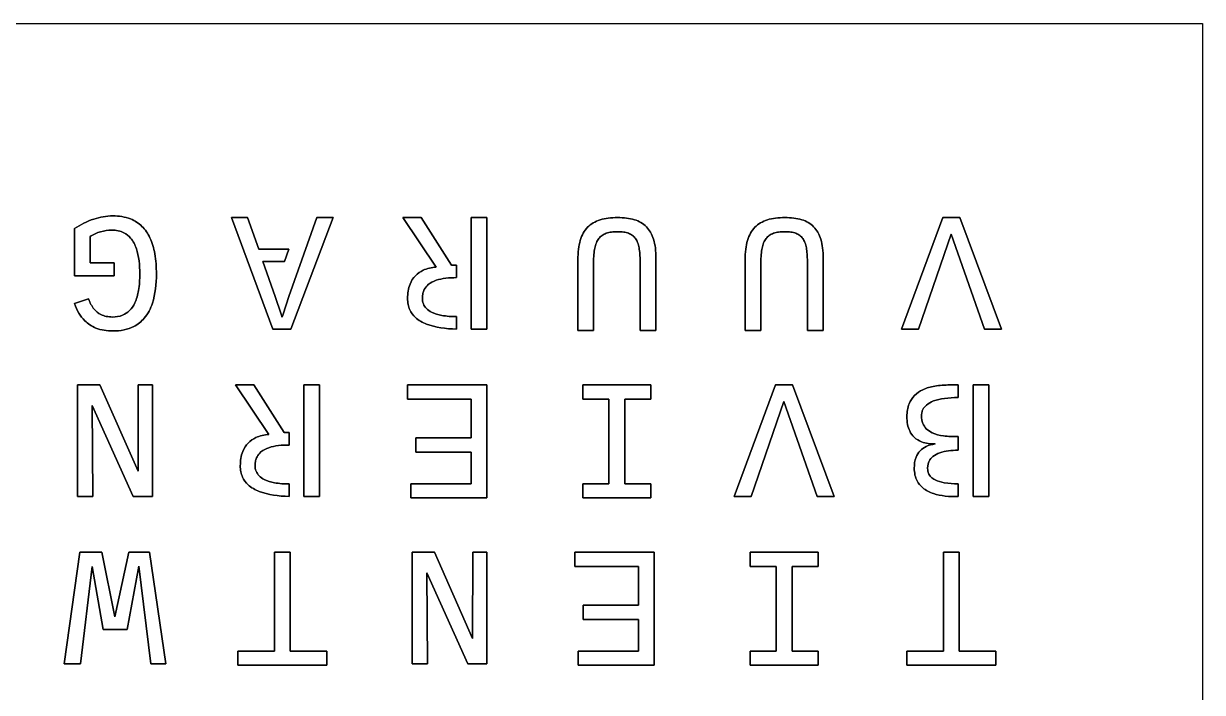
# Model space of a CAD drawing. Header units: millimetres. Extents: x -500 to 0, y -500 to 0.
# Drawn here: x -234.9 to 0, y -133.2 to 0 of the extents above; entities that cross this region are included whole.
import ezdxf

# ---------------------------------------------------------------- set-up
doc = ezdxf.new("R2010")
doc.units = ezdxf.units.MM
doc.layers.get('0').update_dxf_attribs({"linetype": 'CONTINUOUS'})

msp = doc.modelspace()

# ---------------------------------------------------------------- linework, layer by layer
for p, q in [((-185.21, -60.89), (-193.46, -38.64)), ((-193.46, -38.64), (-190.26, -38.64)), ((-190.26, -38.64), (-193.46, -38.64)), ((-193.46, -38.64), (-185.21, -60.89)), ((-190.26, -38.64), (-187.99, -44.94)), ((-187.99, -44.94), (-190.26, -38.64)), ((-182.04, -54.37), (-176.45, -38.64)), ((-176.45, -38.64), (-182.04, -54.37)), ((-173.22, -38.64), (-181.62, -60.89)), ((-181.62, -60.89), (-173.22, -38.64)), ((-176.45, -38.64), (-173.22, -38.64)), ((-173.22, -38.64), (-176.45, -38.64)), ((-152.7, -48.49), (-159.29, -38.64)), ((-159.29, -38.64), (-155.67, -38.64)), ((-155.67, -38.64), (-159.29, -38.64)), ((-159.29, -38.64), (-152.7, -48.49)), ((-155.67, -38.64), (-149.63, -48.13)), ((-149.63, -48.13), (-155.67, -38.64)), ((-224.71, -50.27), (-224.71, -40.84)), ((-224.71, -40.84), (-224.71, -50.27)), ((-221.64, -42.42), (-221.64, -47.63)), ((-221.64, -47.63), (-221.64, -42.42)), ((-187.99, -44.94), (-182.04, -44.94)), ((-182.04, -44.94), (-187.99, -44.94)), ((-182.04, -44.94), (-182.88, -47.4)), ((-182.88, -47.4), (-182.04, -44.94)), ((-108.89, -46.73), (-108.89, -61.15)), ((-108.89, -61.15), (-108.89, -46.73)), ((-75.56, -46.73), (-75.56, -61.15)), ((-75.56, -61.15), (-75.56, -46.73)), ((-221.64, -47.63), (-216.8, -47.63)), ((-216.8, -47.63), (-221.64, -47.63)), ((-216.8, -47.63), (-216.8, -50.27)), ((-216.8, -50.27), (-216.8, -47.63)), ((-182.88, -47.4), (-187.19, -47.4)), ((-187.19, -47.4), (-184.78, -54.37)), ((-184.78, -54.37), (-187.19, -47.4)), ((-187.19, -47.4), (-182.88, -47.4)), ((-149.63, -48.13), (-148.64, -48.13)), ((-148.64, -48.13), (-149.63, -48.13)), ((-148.64, -48.13), (-148.64, -50.61)), ((-148.64, -50.61), (-148.64, -48.13)), ((-124.44, -61.15), (-124.44, -47.03)), ((-124.44, -47.03), (-124.44, -61.15)), ((-121.31, -47.56), (-121.31, -61.15)), ((-121.31, -61.15), (-121.31, -47.56)), ((-112.04, -61.15), (-112.04, -47.35)), ((-112.04, -47.35), (-112.04, -61.15)), ((-91.11, -61.15), (-91.11, -47.03)), ((-91.11, -47.03), (-91.11, -61.15)), ((-87.98, -47.56), (-87.98, -61.15)), ((-87.98, -61.15), (-87.98, -47.56)), ((-78.71, -61.15), (-78.71, -47.35)), ((-78.71, -47.35), (-78.71, -61.15)), ((-216.8, -50.27), (-224.71, -50.27)), ((-224.71, -50.27), (-216.8, -50.27)), ((-224.74, -55.78), (-221.92, -54.85)), ((-221.92, -54.85), (-224.74, -55.78)), ((-184.78, -54.37), (-183.57, -57.87)), ((-183.57, -57.87), (-184.78, -54.37)), ((-183.17, -57.87), (-182.04, -54.37)), ((-182.04, -54.37), (-183.17, -57.87)), ((-148.64, -58.36), (-148.64, -60.87)), ((-148.64, -60.87), (-148.64, -58.36)), ((-181.62, -60.89), (-185.21, -60.89)), ((-185.21, -60.89), (-181.62, -60.89)), ((-121.31, -61.15), (-124.44, -61.15)), ((-124.44, -61.15), (-121.31, -61.15)), ((-108.89, -61.15), (-112.04, -61.15)), ((-112.04, -61.15), (-108.89, -61.15)), ((-87.98, -61.15), (-91.11, -61.15)), ((-91.11, -61.15), (-87.98, -61.15)), ((-75.56, -61.15), (-78.71, -61.15)), ((-78.71, -61.15), (-75.56, -61.15)), ((-186.03, -81.82), (-192.63, -71.98)), ((-192.63, -71.98), (-189, -71.98)), ((-189, -71.98), (-192.63, -71.98)), ((-192.63, -71.98), (-186.03, -81.82)), ((-189, -71.98), (-182.97, -81.46)), ((-182.97, -81.46), (-189, -71.98)), ((-50.34, -71.98), (-48.69, -71.98)), ((-48.69, -71.98), (-50.34, -71.98)), ((-48.69, -71.98), (-48.69, -74.5)), ((-48.69, -74.5), (-48.69, -71.98)), ((-182.97, -81.46), (-181.98, -81.46)), ((-181.98, -81.46), (-182.97, -81.46)), ((-181.98, -81.46), (-181.98, -83.95)), ((-181.98, -83.95), (-181.98, -81.46)), ((-48.69, -82.26), (-48.69, -84.99)), ((-48.69, -84.99), (-48.69, -82.26)), ((-181.98, -91.69), (-181.98, -94.2)), ((-181.98, -94.2), (-181.98, -91.69)), ((-48.69, -91.66), (-48.69, -94.23)), ((-48.69, -94.23), (-48.69, -91.66))]:
    msp.add_line(p, q)
for points in [[(-500, 0), (0, 0), (0, -500), (-500, -500)], [(0, 0), (0, -500), (-500, -500), (-500, 0)], [(-142.55, -38.64), (-145.68, -38.64), (-145.68, -60.89), (-142.55, -60.89)], [(-145.68, -38.64), (-142.55, -38.64), (-142.55, -60.89), (-145.68, -60.89)], [(-48.31, -38.64), (-51.71, -38.64), (-59.96, -60.89), (-56.59, -60.89), (-50.07, -41.96), (-43.43, -60.89), (-40.05, -60.89)], [(-51.71, -38.64), (-48.31, -38.64), (-40.05, -60.89), (-43.43, -60.89), (-50.07, -41.96), (-56.59, -60.89), (-59.96, -60.89)], [(-212.08, -89.14), (-219.66, -71.98), (-224.12, -71.98), (-224.12, -94.22), (-221.09, -94.22), (-221.19, -76.05), (-213.05, -94.22), (-209.22, -94.22), (-209.22, -71.98), (-212.06, -71.98)], [(-219.66, -71.98), (-212.08, -89.14), (-212.06, -71.98), (-209.22, -71.98), (-209.22, -94.22), (-213.05, -94.22), (-221.19, -76.05), (-221.09, -94.22), (-224.12, -94.22), (-224.12, -71.98)], [(-175.89, -71.98), (-179.01, -71.98), (-179.01, -94.22), (-175.89, -94.22)], [(-179.01, -71.98), (-175.89, -71.98), (-175.89, -94.22), (-179.01, -94.22)], [(-142.55, -94.49), (-142.55, -71.98), (-158.38, -71.98), (-158.38, -74.79), (-145.71, -74.79), (-145.71, -82.53), (-156.72, -82.53), (-156.72, -85.34), (-145.71, -85.34), (-145.71, -91.67), (-157.71, -91.67), (-157.71, -94.49)], [(-142.55, -71.98), (-142.55, -94.49), (-157.71, -94.49), (-157.71, -91.67), (-145.71, -91.67), (-145.71, -85.34), (-156.72, -85.34), (-156.72, -82.53), (-145.71, -82.53), (-145.71, -74.79), (-158.38, -74.79), (-158.38, -71.98)], [(-123.45, -94.49), (-109.88, -94.49), (-109.88, -91.67), (-115.09, -91.67), (-115.09, -74.79), (-109.88, -74.79), (-109.88, -71.98), (-123.45, -71.98), (-123.45, -74.79), (-118.24, -74.79), (-118.24, -91.67), (-123.45, -91.67)], [(-109.88, -94.49), (-123.45, -94.49), (-123.45, -91.67), (-118.24, -91.67), (-118.24, -74.79), (-123.45, -74.79), (-123.45, -71.98), (-109.88, -71.98), (-109.88, -74.79), (-115.09, -74.79), (-115.09, -91.67), (-109.88, -91.67)], [(-81.65, -71.98), (-85.04, -71.98), (-93.3, -94.22), (-89.92, -94.22), (-83.4, -75.29), (-76.77, -94.22), (-73.38, -94.22)], [(-85.04, -71.98), (-81.65, -71.98), (-73.38, -94.22), (-76.77, -94.22), (-83.4, -75.29), (-89.92, -94.22), (-93.3, -94.22)], [(-42.55, -71.98), (-45.71, -71.98), (-45.71, -94.22), (-42.55, -94.22)], [(-45.71, -71.98), (-42.55, -71.98), (-42.55, -94.22), (-45.71, -94.22)], [(-219.28, -105.31), (-223.65, -105.31), (-226.8, -127.56), (-223.56, -127.56), (-221.24, -108.14), (-219.04, -120.66), (-214.25, -120.66), (-211.89, -108.11), (-209.55, -127.56), (-206.55, -127.56), (-209.77, -105.31), (-213.89, -105.31), (-216.71, -118.16)], [(-223.65, -105.31), (-219.28, -105.31), (-216.71, -118.16), (-213.89, -105.31), (-209.77, -105.31), (-206.55, -127.56), (-209.55, -127.56), (-211.89, -108.11), (-214.25, -120.66), (-219.04, -120.66), (-221.24, -108.14), (-223.56, -127.56), (-226.8, -127.56)], [(-184.91, -105.31), (-184.91, -125.01), (-192.21, -125.01), (-192.21, -127.82), (-174.47, -127.82), (-174.47, -125.01), (-181.78, -125.01), (-181.78, -105.31)], [(-184.91, -125.01), (-184.91, -105.31), (-181.78, -105.31), (-181.78, -125.01), (-174.47, -125.01), (-174.47, -127.82), (-192.21, -127.82), (-192.21, -125.01)], [(-145.41, -122.48), (-153, -105.31), (-157.46, -105.31), (-157.46, -127.56), (-154.42, -127.56), (-154.52, -109.39), (-146.38, -127.56), (-142.55, -127.56), (-142.55, -105.31), (-145.39, -105.31)], [(-153, -105.31), (-145.41, -122.48), (-145.39, -105.31), (-142.55, -105.31), (-142.55, -127.56), (-146.38, -127.56), (-154.52, -109.39), (-154.42, -127.56), (-157.46, -127.56), (-157.46, -105.31)], [(-109.22, -127.82), (-109.22, -105.31), (-125.05, -105.31), (-125.05, -108.12), (-112.37, -108.12), (-112.37, -115.86), (-123.39, -115.86), (-123.39, -118.67), (-112.37, -118.67), (-112.37, -125.01), (-124.38, -125.01), (-124.38, -127.82)], [(-109.22, -105.31), (-109.22, -127.82), (-124.38, -127.82), (-124.38, -125.01), (-112.37, -125.01), (-112.37, -118.67), (-123.39, -118.67), (-123.39, -115.86), (-112.37, -115.86), (-112.37, -108.12), (-125.05, -108.12), (-125.05, -105.31)], [(-90.12, -127.82), (-76.55, -127.82), (-76.55, -125.01), (-81.76, -125.01), (-81.76, -108.12), (-76.55, -108.12), (-76.55, -105.31), (-90.12, -105.31), (-90.12, -108.12), (-84.91, -108.12), (-84.91, -125.01), (-90.12, -125.01)], [(-76.55, -127.82), (-90.12, -127.82), (-90.12, -125.01), (-84.91, -125.01), (-84.91, -108.12), (-90.12, -108.12), (-90.12, -105.31), (-76.55, -105.31), (-76.55, -108.12), (-81.76, -108.12), (-81.76, -125.01), (-76.55, -125.01)], [(-51.58, -105.31), (-51.58, -125.01), (-58.88, -125.01), (-58.88, -127.82), (-41.14, -127.82), (-41.14, -125.01), (-48.44, -125.01), (-48.44, -105.31)], [(-51.58, -125.01), (-51.58, -105.31), (-48.44, -105.31), (-48.44, -125.01), (-41.14, -125.01), (-41.14, -127.82), (-58.88, -127.82), (-58.88, -125.01)]]:
    msp.add_lwpolyline(points, close=True)
for points, knots in [([(-224.71, -40.84), (-223.53, -40.05), (-222.26, -39.39), (-219.67, -38.53), (-218.4, -38.31), (-217.09, -38.31)], [0, 0, 0, 0, 0.4259092, 0.4259092, 0.8180283, 0.8180283, 0.8180283, 0.8180283]), ([(-217.09, -38.31), (-218.4, -38.31), (-219.67, -38.53), (-222.26, -39.39), (-223.53, -40.05), (-224.71, -40.84)], [-0.8180283, -0.8180283, -0.8180283, -0.8180283, -0.4259092, -0.4259092, 0, 0, 0, 0]), ([(-217.09, -38.31), (-215.89, -38.31), (-214.68, -38.48), (-212.71, -39.26), (-211.95, -39.75), (-210.63, -41.04), (-210.11, -41.82), (-209.24, -43.66), (-208.94, -44.75), (-208.5, -47.16), (-208.42, -48.54), (-208.42, -49.88)], [0, 0, 0, 0, 0.360605, 0.360605, 0.634886, 0.634886, 0.91592, 0.91592, 1.246785, 1.246785, 1.648383, 1.648383, 1.648383, 1.648383]), ([(-208.42, -49.88), (-208.42, -48.54), (-208.5, -47.16), (-208.94, -44.75), (-209.24, -43.66), (-210.11, -41.82), (-210.63, -41.04), (-211.95, -39.75), (-212.71, -39.26), (-214.68, -38.48), (-215.89, -38.31), (-217.09, -38.31)], [-1.648383, -1.648383, -1.648383, -1.648383, -1.246785, -1.246785, -0.91592, -0.91592, -0.634886, -0.634886, -0.360605, -0.360605, 0, 0, 0, 0]), ([(-122.5, -40.58), (-122.17, -40.24), (-121.8, -39.95), (-120.96, -39.45), (-120.5, -39.25), (-120.02, -39.1)], [0, 0, 0, 0, 0.1422846, 0.1422846, 0.2921455, 0.2921455, 0.2921455, 0.2921455]), ([(-120.02, -39.1), (-120.5, -39.25), (-120.96, -39.45), (-121.8, -39.95), (-122.17, -40.24), (-122.5, -40.58)], [-0.2921455, -0.2921455, -0.2921455, -0.2921455, -0.1422846, -0.1422846, 0, 0, 0, 0]), ([(-120.02, -39.1), (-119.5, -38.94), (-118.95, -38.83), (-117.79, -38.68), (-117.15, -38.64), (-116.53, -38.64)], [0, 0, 0, 0, 0.165027, 0.165027, 0.3527602, 0.3527602, 0.3527602, 0.3527602]), ([(-116.53, -38.64), (-117.15, -38.64), (-117.79, -38.68), (-118.95, -38.83), (-119.5, -38.94), (-120.02, -39.1)], [-0.3527602, -0.3527602, -0.3527602, -0.3527602, -0.165027, -0.165027, 0, 0, 0, 0]), ([(-116.53, -38.64), (-115.93, -38.64), (-115.33, -38.67), (-114.21, -38.82), (-113.68, -38.92), (-113.18, -39.07)], [0, 0, 0, 0, 0.1792353, 0.1792353, 0.3381118, 0.3381118, 0.3381118, 0.3381118]), ([(-113.18, -39.07), (-113.68, -38.92), (-114.21, -38.82), (-115.33, -38.67), (-115.93, -38.64), (-116.53, -38.64)], [-0.3381118, -0.3381118, -0.3381118, -0.3381118, -0.1792353, -0.1792353, 0, 0, 0, 0]), ([(-113.18, -39.07), (-112.72, -39.21), (-112.28, -39.4), (-111.47, -39.87), (-111.11, -40.14), (-110.79, -40.47)], [0, 0, 0, 0, 0.1435563, 0.1435563, 0.280237, 0.280237, 0.280237, 0.280237]), ([(-110.79, -40.47), (-111.11, -40.14), (-111.47, -39.87), (-112.28, -39.4), (-112.72, -39.21), (-113.18, -39.07)], [-0.280237, -0.280237, -0.280237, -0.280237, -0.1435563, -0.1435563, 0, 0, 0, 0]), ([(-89.16, -40.58), (-88.83, -40.24), (-88.46, -39.95), (-87.63, -39.45), (-87.17, -39.25), (-86.69, -39.1)], [0, 0, 0, 0, 0.1422846, 0.1422846, 0.2921455, 0.2921455, 0.2921455, 0.2921455]), ([(-86.69, -39.1), (-87.17, -39.25), (-87.63, -39.45), (-88.46, -39.95), (-88.83, -40.24), (-89.16, -40.58)], [-0.2921455, -0.2921455, -0.2921455, -0.2921455, -0.1422846, -0.1422846, 0, 0, 0, 0]), ([(-86.69, -39.1), (-86.17, -38.94), (-85.62, -38.83), (-84.46, -38.68), (-83.82, -38.64), (-83.2, -38.64)], [0, 0, 0, 0, 0.165027, 0.165027, 0.3527602, 0.3527602, 0.3527602, 0.3527602]), ([(-83.2, -38.64), (-83.82, -38.64), (-84.46, -38.68), (-85.62, -38.83), (-86.17, -38.94), (-86.69, -39.1)], [-0.3527602, -0.3527602, -0.3527602, -0.3527602, -0.165027, -0.165027, 0, 0, 0, 0]), ([(-83.2, -38.64), (-82.6, -38.64), (-81.99, -38.67), (-80.88, -38.82), (-80.35, -38.92), (-79.84, -39.07)], [0, 0, 0, 0, 0.1792353, 0.1792353, 0.3381118, 0.3381118, 0.3381118, 0.3381118]), ([(-79.84, -39.07), (-80.35, -38.92), (-80.88, -38.82), (-81.99, -38.67), (-82.6, -38.64), (-83.2, -38.64)], [-0.3381118, -0.3381118, -0.3381118, -0.3381118, -0.1792353, -0.1792353, 0, 0, 0, 0]), ([(-79.84, -39.07), (-79.39, -39.21), (-78.95, -39.4), (-78.14, -39.87), (-77.78, -40.14), (-77.46, -40.47)], [0, 0, 0, 0, 0.1435563, 0.1435563, 0.280237, 0.280237, 0.280237, 0.280237]), ([(-77.46, -40.47), (-77.78, -40.14), (-78.14, -39.87), (-78.95, -39.4), (-79.39, -39.21), (-79.84, -39.07)], [-0.280237, -0.280237, -0.280237, -0.280237, -0.1435563, -0.1435563, 0, 0, 0, 0]), ([(-217.3, -41.14), (-218.06, -41.14), (-218.81, -41.24), (-220.28, -41.68), (-220.98, -42.01), (-221.64, -42.42)], [0, 0, 0, 0, 0.2285839, 0.2285839, 0.4618136, 0.4618136, 0.4618136, 0.4618136]), ([(-221.64, -42.42), (-220.98, -42.01), (-220.28, -41.68), (-218.81, -41.24), (-218.06, -41.14), (-217.3, -41.14)], [-0.4618136, -0.4618136, -0.4618136, -0.4618136, -0.2285839, -0.2285839, 0, 0, 0, 0]), ([(-211.73, -49.88), (-211.73, -48.11), (-211.9, -46.33), (-212.66, -44.09), (-213.03, -43.35), (-213.93, -42.29), (-214.38, -41.93), (-215.26, -41.48), (-215.63, -41.35), (-216.44, -41.18), (-216.87, -41.14), (-217.3, -41.14)], [0, 0, 0, 0, 0.531091, 0.531091, 0.80188, 0.80188, 1.001332, 1.001332, 1.135431, 1.135431, 1.280914, 1.280914, 1.280914, 1.280914]), ([(-217.3, -41.14), (-216.87, -41.14), (-216.44, -41.18), (-215.63, -41.35), (-215.26, -41.48), (-214.38, -41.93), (-213.93, -42.29), (-213.03, -43.35), (-212.66, -44.09), (-211.9, -46.33), (-211.73, -48.11), (-211.73, -49.88)], [-1.280914, -1.280914, -1.280914, -1.280914, -1.135431, -1.135431, -1.001332, -1.001332, -0.80188, -0.80188, -0.531091, -0.531091, 0, 0, 0, 0]), ([(-123.96, -43.18), (-123.81, -42.68), (-123.61, -42.19), (-123.12, -41.31), (-122.84, -40.92), (-122.5, -40.58)], [0, 0, 0, 0, 0.1572191, 0.1572191, 0.3024756, 0.3024756, 0.3024756, 0.3024756]), ([(-122.5, -40.58), (-122.84, -40.92), (-123.12, -41.31), (-123.61, -42.19), (-123.81, -42.68), (-123.96, -43.18)], [-0.3024756, -0.3024756, -0.3024756, -0.3024756, -0.1572191, -0.1572191, 0, 0, 0, 0]), ([(-118.79, -41.77), (-119.09, -41.88), (-119.37, -42.02), (-119.87, -42.37), (-120.09, -42.58), (-120.28, -42.82)], [0, 0, 0, 0, 0.0941997, 0.0941997, 0.1849613, 0.1849613, 0.1849613, 0.1849613]), ([(-120.28, -42.82), (-120.09, -42.58), (-119.87, -42.37), (-119.37, -42.02), (-119.09, -41.88), (-118.79, -41.77)], [-0.1849613, -0.1849613, -0.1849613, -0.1849613, -0.0941997, -0.0941997, 0, 0, 0, 0]), ([(-116.52, -41.46), (-116.93, -41.46), (-117.36, -41.48), (-118.11, -41.58), (-118.46, -41.66), (-118.79, -41.77)], [0, 0, 0, 0, 0.1244018, 0.1244018, 0.2290933, 0.2290933, 0.2290933, 0.2290933]), ([(-118.79, -41.77), (-118.46, -41.66), (-118.11, -41.58), (-117.36, -41.48), (-116.93, -41.46), (-116.52, -41.46)], [-0.2290933, -0.2290933, -0.2290933, -0.2290933, -0.1244018, -0.1244018, 0, 0, 0, 0]), ([(-114.33, -41.77), (-114.65, -41.66), (-114.98, -41.58), (-115.71, -41.48), (-116.12, -41.46), (-116.52, -41.46)], [0, 0, 0, 0, 0.1005234, 0.1005234, 0.2206304, 0.2206304, 0.2206304, 0.2206304]), ([(-116.52, -41.46), (-116.12, -41.46), (-115.71, -41.48), (-114.98, -41.58), (-114.65, -41.66), (-114.33, -41.77)], [-0.2206304, -0.2206304, -0.2206304, -0.2206304, -0.1005234, -0.1005234, 0, 0, 0, 0]), ([(-112.96, -42.82), (-113.12, -42.58), (-113.32, -42.38), (-113.79, -42.02), (-114.05, -41.88), (-114.33, -41.77)], [0, 0, 0, 0, 0.0868989, 0.0868989, 0.1763311, 0.1763311, 0.1763311, 0.1763311]), ([(-114.33, -41.77), (-114.05, -41.88), (-113.79, -42.02), (-113.32, -42.38), (-113.12, -42.58), (-112.96, -42.82)], [-0.1763311, -0.1763311, -0.1763311, -0.1763311, -0.0868989, -0.0868989, 0, 0, 0, 0]), ([(-110.79, -40.47), (-110.47, -40.8), (-110.19, -41.17), (-109.71, -42.02), (-109.52, -42.49), (-109.36, -42.97)], [0, 0, 0, 0, 0.139561, 0.139561, 0.2917444, 0.2917444, 0.2917444, 0.2917444]), ([(-109.36, -42.97), (-109.52, -42.49), (-109.71, -42.02), (-110.19, -41.17), (-110.47, -40.8), (-110.79, -40.47)], [-0.2917444, -0.2917444, -0.2917444, -0.2917444, -0.139561, -0.139561, 0, 0, 0, 0]), ([(-90.63, -43.18), (-90.48, -42.68), (-90.28, -42.19), (-89.79, -41.31), (-89.5, -40.92), (-89.16, -40.58)], [0, 0, 0, 0, 0.1572191, 0.1572191, 0.3024756, 0.3024756, 0.3024756, 0.3024756]), ([(-89.16, -40.58), (-89.5, -40.92), (-89.79, -41.31), (-90.28, -42.19), (-90.48, -42.68), (-90.63, -43.18)], [-0.3024756, -0.3024756, -0.3024756, -0.3024756, -0.1572191, -0.1572191, 0, 0, 0, 0]), ([(-85.46, -41.77), (-85.76, -41.88), (-86.04, -42.02), (-86.54, -42.37), (-86.76, -42.58), (-86.94, -42.82)], [0, 0, 0, 0, 0.0941997, 0.0941997, 0.1849613, 0.1849613, 0.1849613, 0.1849613]), ([(-86.94, -42.82), (-86.76, -42.58), (-86.54, -42.37), (-86.04, -42.02), (-85.76, -41.88), (-85.46, -41.77)], [-0.1849613, -0.1849613, -0.1849613, -0.1849613, -0.0941997, -0.0941997, 0, 0, 0, 0]), ([(-83.19, -41.46), (-83.6, -41.46), (-84.02, -41.48), (-84.78, -41.58), (-85.13, -41.66), (-85.46, -41.77)], [0, 0, 0, 0, 0.1244018, 0.1244018, 0.2290933, 0.2290933, 0.2290933, 0.2290933]), ([(-85.46, -41.77), (-85.13, -41.66), (-84.78, -41.58), (-84.02, -41.48), (-83.6, -41.46), (-83.19, -41.46)], [-0.2290933, -0.2290933, -0.2290933, -0.2290933, -0.1244018, -0.1244018, 0, 0, 0, 0]), ([(-81, -41.77), (-81.31, -41.66), (-81.65, -41.58), (-82.37, -41.48), (-82.79, -41.46), (-83.19, -41.46)], [0, 0, 0, 0, 0.1005234, 0.1005234, 0.2206304, 0.2206304, 0.2206304, 0.2206304]), ([(-83.19, -41.46), (-82.79, -41.46), (-82.37, -41.48), (-81.65, -41.58), (-81.31, -41.66), (-81, -41.77)], [-0.2206304, -0.2206304, -0.2206304, -0.2206304, -0.1005234, -0.1005234, 0, 0, 0, 0]), ([(-79.62, -42.82), (-79.79, -42.58), (-79.99, -42.38), (-80.46, -42.02), (-80.72, -41.88), (-81, -41.77)], [0, 0, 0, 0, 0.0868989, 0.0868989, 0.1763311, 0.1763311, 0.1763311, 0.1763311]), ([(-81, -41.77), (-80.72, -41.88), (-80.46, -42.02), (-79.99, -42.38), (-79.79, -42.58), (-79.62, -42.82)], [-0.1763311, -0.1763311, -0.1763311, -0.1763311, -0.0868989, -0.0868989, 0, 0, 0, 0]), ([(-77.46, -40.47), (-77.13, -40.8), (-76.86, -41.17), (-76.38, -42.02), (-76.18, -42.49), (-76.03, -42.97)], [0, 0, 0, 0, 0.139561, 0.139561, 0.2917444, 0.2917444, 0.2917444, 0.2917444]), ([(-76.03, -42.97), (-76.18, -42.49), (-76.38, -42.02), (-76.86, -41.17), (-77.13, -40.8), (-77.46, -40.47)], [-0.2917444, -0.2917444, -0.2917444, -0.2917444, -0.139561, -0.139561, 0, 0, 0, 0]), ([(-124.44, -47.03), (-124.44, -46.34), (-124.41, -45.63), (-124.25, -44.35), (-124.13, -43.75), (-123.96, -43.18)], [0, 0, 0, 0, 0.2080735, 0.2080735, 0.386894, 0.386894, 0.386894, 0.386894]), ([(-123.96, -43.18), (-124.13, -43.75), (-124.25, -44.35), (-124.41, -45.63), (-124.44, -46.34), (-124.44, -47.03)], [-0.386894, -0.386894, -0.386894, -0.386894, -0.2080735, -0.2080735, 0, 0, 0, 0]), ([(-120.28, -42.82), (-120.47, -43.07), (-120.63, -43.36), (-120.9, -43.99), (-121, -44.35), (-121.07, -44.71)], [0, 0, 0, 0, 0.0967041, 0.0967041, 0.2065999, 0.2065999, 0.2065999, 0.2065999]), ([(-121.07, -44.71), (-121, -44.35), (-120.9, -43.99), (-120.63, -43.36), (-120.47, -43.07), (-120.28, -42.82)], [-0.2065999, -0.2065999, -0.2065999, -0.2065999, -0.0967041, -0.0967041, 0, 0, 0, 0]), ([(-112.25, -44.65), (-112.32, -44.31), (-112.41, -43.96), (-112.64, -43.35), (-112.78, -43.07), (-112.96, -42.82)], [0, 0, 0, 0, 0.1054116, 0.1054116, 0.1975266, 0.1975266, 0.1975266, 0.1975266]), ([(-112.96, -42.82), (-112.78, -43.07), (-112.64, -43.35), (-112.41, -43.96), (-112.32, -44.31), (-112.25, -44.65)], [-0.1975266, -0.1975266, -0.1975266, -0.1975266, -0.1054116, -0.1054116, 0, 0, 0, 0]), ([(-109.36, -42.97), (-109.19, -43.53), (-109.08, -44.11), (-108.92, -45.36), (-108.89, -46.05), (-108.89, -46.73)], [0, 0, 0, 0, 0.1737784, 0.1737784, 0.3779936, 0.3779936, 0.3779936, 0.3779936]), ([(-108.89, -46.73), (-108.89, -46.05), (-108.92, -45.36), (-109.08, -44.11), (-109.19, -43.53), (-109.36, -42.97)], [-0.3779936, -0.3779936, -0.3779936, -0.3779936, -0.1737784, -0.1737784, 0, 0, 0, 0]), ([(-91.11, -47.03), (-91.11, -46.34), (-91.08, -45.63), (-90.91, -44.35), (-90.8, -43.75), (-90.63, -43.18)], [0, 0, 0, 0, 0.2080735, 0.2080735, 0.386894, 0.386894, 0.386894, 0.386894]), ([(-90.63, -43.18), (-90.8, -43.75), (-90.91, -44.35), (-91.08, -45.63), (-91.11, -46.34), (-91.11, -47.03)], [-0.386894, -0.386894, -0.386894, -0.386894, -0.2080735, -0.2080735, 0, 0, 0, 0]), ([(-86.94, -42.82), (-87.14, -43.07), (-87.3, -43.36), (-87.56, -43.99), (-87.66, -44.35), (-87.74, -44.71)], [0, 0, 0, 0, 0.0967041, 0.0967041, 0.2065999, 0.2065999, 0.2065999, 0.2065999]), ([(-87.74, -44.71), (-87.66, -44.35), (-87.56, -43.99), (-87.3, -43.36), (-87.14, -43.07), (-86.94, -42.82)], [-0.2065999, -0.2065999, -0.2065999, -0.2065999, -0.0967041, -0.0967041, 0, 0, 0, 0]), ([(-78.92, -44.65), (-78.98, -44.31), (-79.07, -43.96), (-79.31, -43.35), (-79.45, -43.07), (-79.62, -42.82)], [0, 0, 0, 0, 0.1054116, 0.1054116, 0.1975266, 0.1975266, 0.1975266, 0.1975266]), ([(-79.62, -42.82), (-79.45, -43.07), (-79.31, -43.35), (-79.07, -43.96), (-78.98, -44.31), (-78.92, -44.65)], [-0.1975266, -0.1975266, -0.1975266, -0.1975266, -0.1054116, -0.1054116, 0, 0, 0, 0]), ([(-76.03, -42.97), (-75.86, -43.53), (-75.75, -44.11), (-75.59, -45.36), (-75.56, -46.05), (-75.56, -46.73)], [0, 0, 0, 0, 0.1737784, 0.1737784, 0.3779936, 0.3779936, 0.3779936, 0.3779936]), ([(-75.56, -46.73), (-75.56, -46.05), (-75.59, -45.36), (-75.75, -44.11), (-75.86, -43.53), (-76.03, -42.97)], [-0.3779936, -0.3779936, -0.3779936, -0.3779936, -0.1737784, -0.1737784, 0, 0, 0, 0]), ([(-121.07, -44.71), (-121.16, -45.13), (-121.21, -45.58), (-121.29, -46.52), (-121.31, -47.04), (-121.31, -47.56)], [0, 0, 0, 0, 0.1302434, 0.1302434, 0.2841077, 0.2841077, 0.2841077, 0.2841077]), ([(-121.31, -47.56), (-121.31, -47.04), (-121.29, -46.52), (-121.21, -45.58), (-121.16, -45.13), (-121.07, -44.71)], [-0.2841077, -0.2841077, -0.2841077, -0.2841077, -0.1302434, -0.1302434, 0, 0, 0, 0]), ([(-112.04, -47.35), (-112.04, -46.86), (-112.06, -46.37), (-112.13, -45.48), (-112.18, -45.06), (-112.25, -44.65)], [0, 0, 0, 0, 0.1450339, 0.1450339, 0.2683957, 0.2683957, 0.2683957, 0.2683957]), ([(-112.25, -44.65), (-112.18, -45.06), (-112.13, -45.48), (-112.06, -46.37), (-112.04, -46.86), (-112.04, -47.35)], [-0.2683957, -0.2683957, -0.2683957, -0.2683957, -0.1450339, -0.1450339, 0, 0, 0, 0]), ([(-87.74, -44.71), (-87.82, -45.13), (-87.88, -45.58), (-87.96, -46.52), (-87.98, -47.04), (-87.98, -47.56)], [0, 0, 0, 0, 0.1302434, 0.1302434, 0.2841077, 0.2841077, 0.2841077, 0.2841077]), ([(-87.98, -47.56), (-87.98, -47.04), (-87.96, -46.52), (-87.88, -45.58), (-87.82, -45.13), (-87.74, -44.71)], [-0.2841077, -0.2841077, -0.2841077, -0.2841077, -0.1302434, -0.1302434, 0, 0, 0, 0]), ([(-78.71, -47.35), (-78.71, -46.86), (-78.73, -46.37), (-78.8, -45.48), (-78.85, -45.06), (-78.92, -44.65)], [0, 0, 0, 0, 0.1450339, 0.1450339, 0.2683957, 0.2683957, 0.2683957, 0.2683957]), ([(-78.92, -44.65), (-78.85, -45.06), (-78.8, -45.48), (-78.73, -46.37), (-78.71, -46.86), (-78.71, -47.35)], [-0.2683957, -0.2683957, -0.2683957, -0.2683957, -0.1450339, -0.1450339, 0, 0, 0, 0]), ([(-158.37, -54.73), (-158.36, -53.77), (-158.23, -52.78), (-157.63, -51.26), (-157.28, -50.7), (-156.37, -49.76), (-155.85, -49.41), (-154.47, -48.77), (-153.58, -48.58), (-152.7, -48.49)], [0, 0, 0, 0, 0.2891878, 0.2891878, 0.4897774, 0.4897774, 0.6806888, 0.6806888, 0.9457336, 0.9457336, 0.9457336, 0.9457336]), ([(-152.7, -48.49), (-153.58, -48.58), (-154.47, -48.77), (-155.85, -49.41), (-156.37, -49.76), (-157.28, -50.7), (-157.63, -51.26), (-158.23, -52.78), (-158.36, -53.77), (-158.37, -54.73)], [-0.9457336, -0.9457336, -0.9457336, -0.9457336, -0.6806888, -0.6806888, -0.4897774, -0.4897774, -0.2891878, -0.2891878, 0, 0, 0, 0]), ([(-217.17, -58.45), (-216.48, -58.45), (-215.8, -58.35), (-214.64, -57.87), (-214.17, -57.57), (-213.33, -56.73), (-212.99, -56.21), (-212.35, -54.87), (-212.12, -54), (-211.79, -52.09), (-211.73, -50.96), (-211.73, -49.88)], [0, 0, 0, 0, 0.205704, 0.205704, 0.376219, 0.376219, 0.562184, 0.562184, 0.820527, 0.820527, 1.145701, 1.145701, 1.145701, 1.145701]), ([(-211.73, -49.88), (-211.73, -50.96), (-211.79, -52.09), (-212.12, -54), (-212.35, -54.87), (-212.99, -56.21), (-213.33, -56.73), (-214.17, -57.57), (-214.64, -57.87), (-215.8, -58.35), (-216.48, -58.45), (-217.17, -58.45)], [-1.145701, -1.145701, -1.145701, -1.145701, -0.820527, -0.820527, -0.562184, -0.562184, -0.376219, -0.376219, -0.205704, -0.205704, 0, 0, 0, 0]), ([(-208.42, -49.88), (-208.42, -51.8), (-208.61, -53.87), (-209.57, -56.78), (-210.09, -57.81), (-211.42, -59.37), (-212.12, -59.92), (-213.54, -60.65), (-214.19, -60.86), (-215.61, -61.16), (-216.37, -61.23), (-217.13, -61.23)], [0, 0, 0, 0, 0.577392, 0.577392, 0.917679, 0.917679, 1.190366, 1.190366, 1.395321, 1.395321, 1.623097, 1.623097, 1.623097, 1.623097]), ([(-217.13, -61.23), (-216.37, -61.23), (-215.61, -61.16), (-214.19, -60.86), (-213.54, -60.65), (-212.12, -59.92), (-211.42, -59.37), (-210.09, -57.81), (-209.57, -56.78), (-208.61, -53.87), (-208.42, -51.8), (-208.42, -49.88)], [-1.623097, -1.623097, -1.623097, -1.623097, -1.395321, -1.395321, -1.190366, -1.190366, -0.917679, -0.917679, -0.577392, -0.577392, 0, 0, 0, 0]), ([(-148.64, -50.61), (-150.07, -50.6), (-151.5, -50.73), (-153.25, -51.33), (-153.8, -51.61), (-154.58, -52.27), (-154.84, -52.6), (-155.16, -53.22), (-155.25, -53.47), (-155.37, -54), (-155.41, -54.29), (-155.41, -54.57)], [0, 0, 0, 0, 0.4268737, 0.4268737, 0.6296497, 0.6296497, 0.776579, 0.776579, 0.8667437, 0.8667437, 0.9633916, 0.9633916, 0.9633916, 0.9633916]), ([(-155.41, -54.57), (-155.41, -54.29), (-155.37, -54), (-155.25, -53.47), (-155.16, -53.22), (-154.84, -52.6), (-154.58, -52.27), (-153.8, -51.61), (-153.25, -51.33), (-151.5, -50.73), (-150.07, -50.6), (-148.64, -50.61)], [-0.9633916, -0.9633916, -0.9633916, -0.9633916, -0.8667437, -0.8667437, -0.776579, -0.776579, -0.6296497, -0.6296497, -0.4268737, -0.4268737, 0, 0, 0, 0]), ([(-217.13, -61.23), (-218.27, -61.23), (-219.41, -61.07), (-221.31, -60.3), (-222.05, -59.82), (-223.14, -58.74), (-223.53, -58.24), (-224.22, -57.09), (-224.51, -56.44), (-224.74, -55.78)], [0, 0, 0, 0, 0.341976, 0.341976, 0.61183, 0.61183, 0.803194, 0.803194, 1.013938, 1.013938, 1.013938, 1.013938]), ([(-224.74, -55.78), (-224.51, -56.44), (-224.22, -57.09), (-223.53, -58.24), (-223.14, -58.74), (-222.05, -59.82), (-221.31, -60.3), (-219.41, -61.07), (-218.27, -61.23), (-217.13, -61.23)], [-1.013938, -1.013938, -1.013938, -1.013938, -0.803194, -0.803194, -0.61183, -0.61183, -0.341976, -0.341976, 0, 0, 0, 0]), ([(-221.92, -54.85), (-221.66, -55.59), (-221.31, -56.3), (-220.43, -57.33), (-220, -57.68), (-219.14, -58.12), (-218.78, -58.24), (-218, -58.41), (-217.58, -58.45), (-217.17, -58.45)], [0, 0, 0, 0, 0.2331459, 0.2331459, 0.4048147, 0.4048147, 0.5199271, 0.5199271, 0.6447685, 0.6447685, 0.6447685, 0.6447685]), ([(-217.17, -58.45), (-217.58, -58.45), (-218, -58.41), (-218.78, -58.24), (-219.14, -58.12), (-220, -57.68), (-220.43, -57.33), (-221.31, -56.3), (-221.66, -55.59), (-221.92, -54.85)], [-0.6447685, -0.6447685, -0.6447685, -0.6447685, -0.5199271, -0.5199271, -0.4048147, -0.4048147, -0.2331459, -0.2331459, 0, 0, 0, 0]), ([(-148.64, -60.87), (-150.74, -60.8), (-152.86, -60.52), (-155.39, -59.54), (-156.18, -59.11), (-157.28, -58.09), (-157.65, -57.59), (-158.07, -56.67), (-158.19, -56.31), (-158.34, -55.54), (-158.37, -55.14), (-158.37, -54.73)], [0, 0, 0, 0, 0.630738, 0.630738, 0.927892, 0.927892, 1.143137, 1.143137, 1.272335, 1.272335, 1.410512, 1.410512, 1.410512, 1.410512]), ([(-158.37, -54.73), (-158.37, -55.14), (-158.34, -55.54), (-158.19, -56.31), (-158.07, -56.67), (-157.65, -57.59), (-157.28, -58.09), (-156.18, -59.11), (-155.39, -59.54), (-152.86, -60.52), (-150.74, -60.8), (-148.64, -60.87)], [-1.410512, -1.410512, -1.410512, -1.410512, -1.272335, -1.272335, -1.143137, -1.143137, -0.927892, -0.927892, -0.630738, -0.630738, 0, 0, 0, 0]), ([(-155.41, -54.57), (-155.42, -55), (-155.37, -55.43), (-155.08, -56.18), (-154.89, -56.48), (-154.34, -57.06), (-154, -57.3), (-152.99, -57.81), (-152.26, -58.01), (-150.62, -58.31), (-149.6, -58.36), (-148.64, -58.36)], [0, 0, 0, 0, 0.1295701, 0.1295701, 0.2400498, 0.2400498, 0.3663458, 0.3663458, 0.5788006, 0.5788006, 0.8676463, 0.8676463, 0.8676463, 0.8676463]), ([(-148.64, -58.36), (-149.6, -58.36), (-150.62, -58.31), (-152.26, -58.01), (-152.99, -57.81), (-154, -57.3), (-154.34, -57.06), (-154.89, -56.48), (-155.08, -56.18), (-155.37, -55.43), (-155.42, -55), (-155.41, -54.57)], [-0.8676463, -0.8676463, -0.8676463, -0.8676463, -0.5788006, -0.5788006, -0.3663458, -0.3663458, -0.2400498, -0.2400498, -0.1295701, -0.1295701, 0, 0, 0, 0]), ([(-183.57, -57.87), (-183.53, -57.99), (-183.49, -58.13), (-183.43, -58.33), (-183.4, -58.43), (-183.37, -58.51)], [0, 0, 0, 0, 0.0390225, 0.0390225, 0.06417318, 0.06417318, 0.06417318, 0.06417318]), ([(-183.37, -58.51), (-183.4, -58.43), (-183.43, -58.33), (-183.49, -58.13), (-183.53, -57.99), (-183.57, -57.87)], [-0.06417318, -0.06417318, -0.06417318, -0.06417318, -0.0390225, -0.0390225, 0, 0, 0, 0]), ([(-183.37, -58.51), (-183.35, -58.43), (-183.31, -58.33), (-183.25, -58.13), (-183.21, -57.99), (-183.17, -57.87)], [0, 0, 0, 0, 0.02550692, 0.02550692, 0.06508214, 0.06508214, 0.06508214, 0.06508214]), ([(-183.17, -57.87), (-183.21, -57.99), (-183.25, -58.13), (-183.31, -58.33), (-183.35, -58.43), (-183.37, -58.51)], [-0.06508214, -0.06508214, -0.06508214, -0.06508214, -0.02550692, -0.02550692, 0, 0, 0, 0]), ([(-58.88, -78.24), (-58.87, -77.38), (-58.75, -76.52), (-58.18, -75.1), (-57.83, -74.56), (-56.89, -73.6), (-56.32, -73.22), (-54.96, -72.58), (-54.15, -72.36), (-52.36, -72.04), (-51.33, -71.98), (-50.34, -71.98)], [0, 0, 0, 0, 0.257913, 0.257913, 0.45642, 0.45642, 0.661678, 0.661678, 0.907208, 0.907208, 1.206288, 1.206288, 1.206288, 1.206288]), ([(-50.34, -71.98), (-51.33, -71.98), (-52.36, -72.04), (-54.15, -72.36), (-54.96, -72.58), (-56.32, -73.22), (-56.89, -73.6), (-57.83, -74.56), (-58.18, -75.1), (-58.75, -76.52), (-58.87, -77.38), (-58.88, -78.24)], [-1.206288, -1.206288, -1.206288, -1.206288, -0.907208, -0.907208, -0.661678, -0.661678, -0.45642, -0.45642, -0.257913, -0.257913, 0, 0, 0, 0]), ([(-48.69, -74.5), (-50.62, -74.5), (-52.3, -74.7), (-54.08, -75.36), (-54.59, -75.62), (-55.29, -76.23), (-55.52, -76.52), (-55.79, -77.06), (-55.86, -77.26), (-55.95, -77.7), (-55.97, -77.93), (-55.97, -78.16)], [0, 0, 0, 0, 0.578571, 0.578571, 0.814737, 0.814737, 0.975817, 0.975817, 1.069627, 1.069627, 1.168761, 1.168761, 1.168761, 1.168761]), ([(-55.97, -78.16), (-55.97, -77.93), (-55.95, -77.7), (-55.86, -77.26), (-55.79, -77.06), (-55.52, -76.52), (-55.29, -76.23), (-54.59, -75.62), (-54.08, -75.36), (-52.3, -74.7), (-50.62, -74.5), (-48.69, -74.5)], [-1.168761, -1.168761, -1.168761, -1.168761, -1.069627, -1.069627, -0.975817, -0.975817, -0.814737, -0.814737, -0.578571, -0.578571, 0, 0, 0, 0]), ([(-53.27, -83.74), (-54.17, -83.73), (-55.1, -83.62), (-56.49, -83.1), (-56.99, -82.81), (-57.8, -82.05), (-58.1, -81.63), (-58.52, -80.73), (-58.66, -80.29), (-58.84, -79.31), (-58.88, -78.77), (-58.88, -78.24)], [0, 0, 0, 0, 0.2691555, 0.2691555, 0.4441988, 0.4441988, 0.6015939, 0.6015939, 0.7402524, 0.7402524, 0.8993058, 0.8993058, 0.8993058, 0.8993058]), ([(-58.88, -78.24), (-58.88, -78.77), (-58.84, -79.31), (-58.66, -80.29), (-58.52, -80.73), (-58.1, -81.63), (-57.8, -82.05), (-56.99, -82.81), (-56.49, -83.1), (-55.1, -83.62), (-54.17, -83.73), (-53.27, -83.74)], [-0.8993058, -0.8993058, -0.8993058, -0.8993058, -0.7402524, -0.7402524, -0.6015939, -0.6015939, -0.4441988, -0.4441988, -0.2691555, -0.2691555, 0, 0, 0, 0]), ([(-55.97, -78.16), (-55.97, -78.67), (-55.9, -79.18), (-55.54, -80.04), (-55.31, -80.39), (-54.68, -81.03), (-54.29, -81.29), (-53.17, -81.82), (-52.37, -82.01), (-50.66, -82.26), (-49.65, -82.29), (-48.69, -82.26)], [0, 0, 0, 0, 0.1526583, 0.1526583, 0.2802612, 0.2802612, 0.4214222, 0.4214222, 0.6525433, 0.6525433, 0.9416058, 0.9416058, 0.9416058, 0.9416058]), ([(-48.69, -82.26), (-49.65, -82.29), (-50.66, -82.26), (-52.37, -82.01), (-53.17, -81.82), (-54.29, -81.29), (-54.68, -81.03), (-55.31, -80.39), (-55.54, -80.04), (-55.9, -79.18), (-55.97, -78.67), (-55.97, -78.16)], [-0.9416058, -0.9416058, -0.9416058, -0.9416058, -0.6525433, -0.6525433, -0.4214222, -0.4214222, -0.2802612, -0.2802612, -0.1526583, -0.1526583, 0, 0, 0, 0]), ([(-191.7, -88.07), (-191.69, -87.1), (-191.56, -86.11), (-190.96, -84.59), (-190.62, -84.03), (-189.7, -83.1), (-189.18, -82.74), (-187.8, -82.11), (-186.91, -81.91), (-186.03, -81.82)], [0, 0, 0, 0, 0.2891878, 0.2891878, 0.4897774, 0.4897774, 0.6806888, 0.6806888, 0.9457336, 0.9457336, 0.9457336, 0.9457336]), ([(-186.03, -81.82), (-186.91, -81.91), (-187.8, -82.11), (-189.18, -82.74), (-189.7, -83.1), (-190.62, -84.03), (-190.96, -84.59), (-191.56, -86.11), (-191.69, -87.1), (-191.7, -88.07)], [-0.9457336, -0.9457336, -0.9457336, -0.9457336, -0.6806888, -0.6806888, -0.4897774, -0.4897774, -0.2891878, -0.2891878, 0, 0, 0, 0]), ([(-181.98, -83.95), (-183.4, -83.94), (-184.84, -84.07), (-186.58, -84.67), (-187.13, -84.94), (-187.91, -85.6), (-188.18, -85.93), (-188.49, -86.55), (-188.58, -86.8), (-188.71, -87.34), (-188.74, -87.62), (-188.75, -87.9)], [0, 0, 0, 0, 0.4268737, 0.4268737, 0.6296497, 0.6296497, 0.776579, 0.776579, 0.8667437, 0.8667437, 0.9633916, 0.9633916, 0.9633916, 0.9633916]), ([(-188.75, -87.9), (-188.74, -87.62), (-188.71, -87.34), (-188.58, -86.8), (-188.49, -86.55), (-188.18, -85.93), (-187.91, -85.6), (-187.13, -84.94), (-186.58, -84.67), (-184.84, -84.07), (-183.4, -83.94), (-181.98, -83.95)], [-0.9633916, -0.9633916, -0.9633916, -0.9633916, -0.8667437, -0.8667437, -0.776579, -0.776579, -0.6296497, -0.6296497, -0.4268737, -0.4268737, 0, 0, 0, 0]), ([(-57.41, -88.56), (-57.42, -87.83), (-57.32, -87.07), (-56.88, -85.91), (-56.61, -85.47), (-55.91, -84.74), (-55.51, -84.46), (-54.5, -83.98), (-53.88, -83.82), (-53.27, -83.74)], [0, 0, 0, 0, 0.2202961, 0.2202961, 0.374952, 0.374952, 0.5236261, 0.5236261, 0.709788, 0.709788, 0.709788, 0.709788]), ([(-53.27, -83.74), (-53.88, -83.82), (-54.5, -83.98), (-55.51, -84.46), (-55.91, -84.74), (-56.61, -85.47), (-56.88, -85.91), (-57.32, -87.07), (-57.42, -87.83), (-57.41, -88.56)], [-0.709788, -0.709788, -0.709788, -0.709788, -0.5236261, -0.5236261, -0.374952, -0.374952, -0.2202961, -0.2202961, 0, 0, 0, 0]), ([(-48.69, -84.99), (-49.97, -84.99), (-51.26, -85.11), (-52.83, -85.66), (-53.32, -85.91), (-54.02, -86.5), (-54.25, -86.79), (-54.54, -87.36), (-54.62, -87.6), (-54.73, -88.11), (-54.76, -88.38), (-54.75, -88.65)], [0, 0, 0, 0, 0.3841395, 0.3841395, 0.5662109, 0.5662109, 0.6969374, 0.6969374, 0.7825913, 0.7825913, 0.8749202, 0.8749202, 0.8749202, 0.8749202]), ([(-54.75, -88.65), (-54.76, -88.38), (-54.73, -88.11), (-54.62, -87.6), (-54.54, -87.36), (-54.25, -86.79), (-54.02, -86.5), (-53.32, -85.91), (-52.83, -85.66), (-51.26, -85.11), (-49.97, -84.99), (-48.69, -84.99)], [-0.8749202, -0.8749202, -0.8749202, -0.8749202, -0.7825913, -0.7825913, -0.6969374, -0.6969374, -0.5662109, -0.5662109, -0.3841395, -0.3841395, 0, 0, 0, 0]), ([(-181.98, -94.2), (-184.08, -94.13), (-186.2, -93.86), (-188.73, -92.87), (-189.51, -92.44), (-190.62, -91.42), (-190.99, -90.92), (-191.41, -90.01), (-191.52, -89.65), (-191.67, -88.88), (-191.71, -88.47), (-191.7, -88.07)], [0, 0, 0, 0, 0.630738, 0.630738, 0.927892, 0.927892, 1.143137, 1.143137, 1.272335, 1.272335, 1.410512, 1.410512, 1.410512, 1.410512]), ([(-191.7, -88.07), (-191.71, -88.47), (-191.67, -88.88), (-191.52, -89.65), (-191.41, -90.01), (-190.99, -90.92), (-190.62, -91.42), (-189.51, -92.44), (-188.73, -92.87), (-186.2, -93.86), (-184.08, -94.13), (-181.98, -94.2)], [-1.410512, -1.410512, -1.410512, -1.410512, -1.272335, -1.272335, -1.143137, -1.143137, -0.927892, -0.927892, -0.630738, -0.630738, 0, 0, 0, 0]), ([(-188.75, -87.9), (-188.76, -88.33), (-188.7, -88.76), (-188.41, -89.51), (-188.22, -89.81), (-187.68, -90.39), (-187.33, -90.63), (-186.33, -91.15), (-185.6, -91.35), (-183.96, -91.64), (-182.94, -91.69), (-181.98, -91.69)], [0, 0, 0, 0, 0.1295701, 0.1295701, 0.2400498, 0.2400498, 0.3663458, 0.3663458, 0.5788006, 0.5788006, 0.8676463, 0.8676463, 0.8676463, 0.8676463]), ([(-181.98, -91.69), (-182.94, -91.69), (-183.96, -91.64), (-185.6, -91.35), (-186.33, -91.15), (-187.33, -90.63), (-187.68, -90.39), (-188.22, -89.81), (-188.41, -89.51), (-188.7, -88.76), (-188.76, -88.33), (-188.75, -87.9)], [-0.8676463, -0.8676463, -0.8676463, -0.8676463, -0.5788006, -0.5788006, -0.3663458, -0.3663458, -0.2400498, -0.2400498, -0.1295701, -0.1295701, 0, 0, 0, 0]), ([(-48.69, -94.23), (-50.41, -94.25), (-52.14, -94.09), (-54.36, -93.36), (-55.11, -92.99), (-56.19, -92.09), (-56.57, -91.63), (-57.04, -90.72), (-57.18, -90.33), (-57.37, -89.47), (-57.41, -89.02), (-57.41, -88.56)], [0, 0, 0, 0, 0.517077, 0.517077, 0.790219, 0.790219, 0.993799, 0.993799, 1.134754, 1.134754, 1.288438, 1.288438, 1.288438, 1.288438]), ([(-57.41, -88.56), (-57.41, -89.02), (-57.37, -89.47), (-57.18, -90.33), (-57.04, -90.72), (-56.57, -91.63), (-56.19, -92.09), (-55.11, -92.99), (-54.36, -93.36), (-52.14, -94.09), (-50.41, -94.25), (-48.69, -94.23)], [-1.288438, -1.288438, -1.288438, -1.288438, -1.134754, -1.134754, -0.993799, -0.993799, -0.790219, -0.790219, -0.517077, -0.517077, 0, 0, 0, 0]), ([(-54.75, -88.65), (-54.75, -88.97), (-54.7, -89.29), (-54.47, -89.85), (-54.31, -90.08), (-53.87, -90.54), (-53.57, -90.74), (-52.7, -91.17), (-52.04, -91.35), (-50.54, -91.61), (-49.58, -91.66), (-48.69, -91.66)], [0, 0, 0, 0, 0.0964267, 0.0964267, 0.1823903, 0.1823903, 0.2876829, 0.2876829, 0.4756537, 0.4756537, 0.745617, 0.745617, 0.745617, 0.745617]), ([(-48.69, -91.66), (-49.58, -91.66), (-50.54, -91.61), (-52.04, -91.35), (-52.7, -91.17), (-53.57, -90.74), (-53.87, -90.54), (-54.31, -90.08), (-54.47, -89.85), (-54.7, -89.29), (-54.75, -88.97), (-54.75, -88.65)], [-0.745617, -0.745617, -0.745617, -0.745617, -0.4756537, -0.4756537, -0.2876829, -0.2876829, -0.1823903, -0.1823903, -0.0964267, -0.0964267, 0, 0, 0, 0])]:
    msp.add_open_spline(points, degree=3, knots=knots)

doc.saveas('drawing.dxf')
